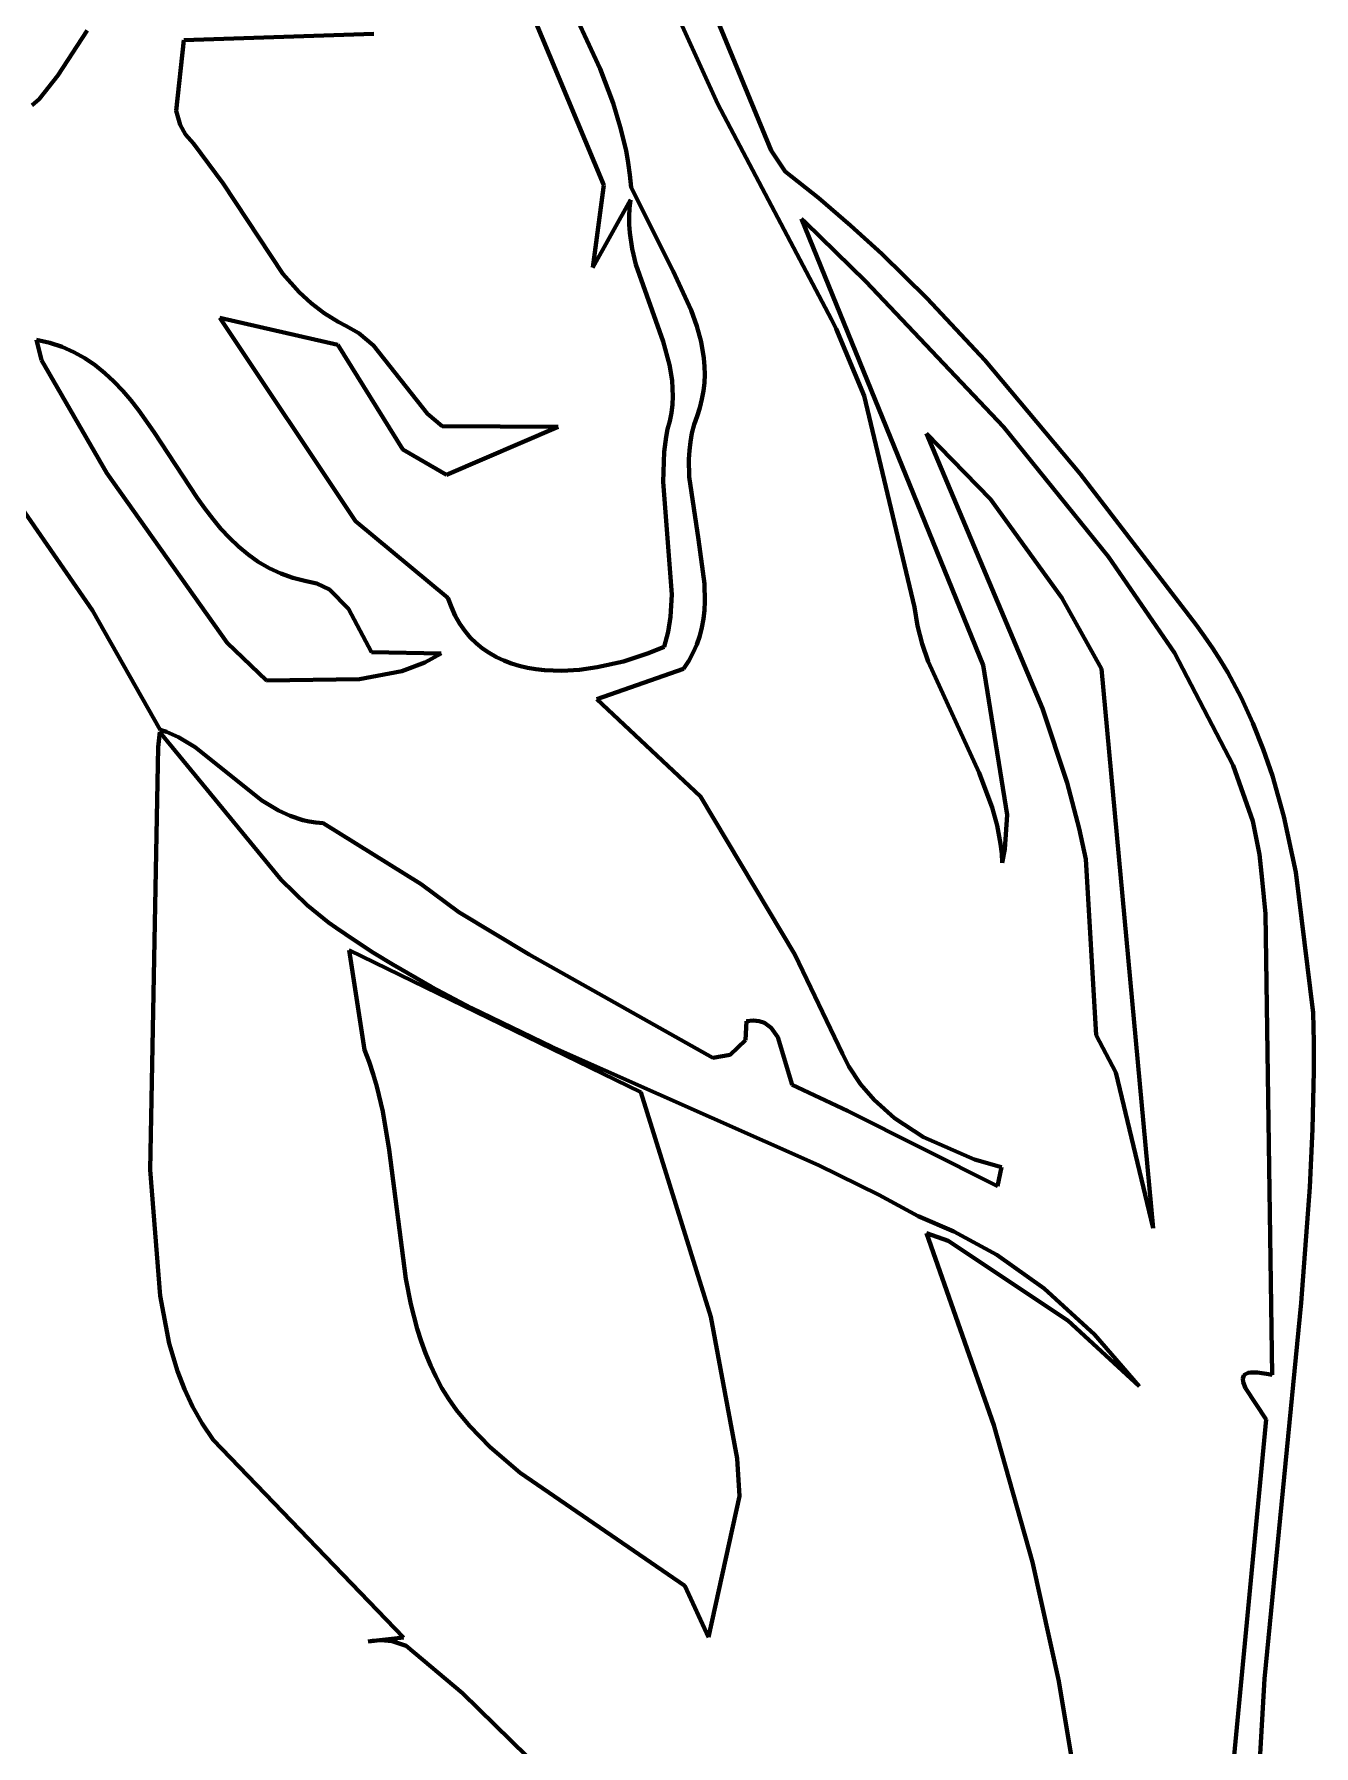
# Model space of a CAD drawing. Header units: millimetres. Extents: x 0 to 7.86, y 0 to 9.25.
# Drawn here: x 5.735 to 6.652, y 1.518 to 2.745 of the extents above; entities that cross this region are included whole.
import ezdxf

# ---------------------------------------------------------------- set-up
doc = ezdxf.new("R2010")
doc.units = ezdxf.units.MM
doc.layers.add('color#191919ff', color=7, linetype='CONTINUOUS', lineweight=100)
doc.layers.add('color#ffffffff', color=7, linetype='CONTINUOUS', lineweight=100)

msp = doc.modelspace()

# ---------------------------------------------------------------- linework, layer by layer
at = {"layer": 'color#191919ff'}
for p, q in [((6.2247, 2.6946), (6.1021, 2.9648)), ((6.143, 2.6365), (6.0634, 2.8275)), ((6.0917, 2.8247), (6.1405, 2.7199)), ((6.2201, 2.7655), (6.263, 2.6613)), ((5.7518, 2.715), (5.7728, 2.7474)), ((5.842, 2.7403), (5.8366, 2.6897)), ((5.9782, 2.7449), (5.842, 2.7403)), ((5.7384, 2.6982), (5.7518, 2.715)), ((6.1405, 2.7199), (6.1498, 2.6952)), ((5.7334, 2.6939), (5.7384, 2.6982)), ((5.8366, 2.6897), (5.8394, 2.6798)), ((6.1498, 2.6952), (6.1549, 2.6784)), ((6.3062, 2.5402), (6.2247, 2.6946)), ((5.8394, 2.6798), (5.8433, 2.6728)), ((6.1549, 2.6784), (6.159, 2.6613)), ((5.8433, 2.6728), (5.847, 2.6684)), ((5.847, 2.6684), (5.8491, 2.6663)), ((5.8491, 2.6663), (5.8702, 2.6377)), ((6.159, 2.6613), (6.1606, 2.6526)), ((6.1606, 2.6526), (6.1618, 2.6438)), ((6.263, 2.6613), (6.2731, 2.6463)), ((5.8702, 2.6377), (5.913, 2.573)), ((6.1618, 2.6438), (6.1627, 2.6349)), ((6.2731, 2.6463), (6.2968, 2.6273)), ((6.1353, 2.5775), (6.1428, 2.6349)), ((6.1622, 2.6259), (6.1353, 2.5775)), ((6.1428, 2.6349), (6.143, 2.6365)), ((6.1615, 2.6199), (6.1622, 2.6259)), ((6.1627, 2.6349), (6.1927, 2.5749)), ((6.2968, 2.6273), (6.3198, 2.6076)), ((6.1612, 2.614), (6.1615, 2.6199)), ((6.1612, 2.6082), (6.1612, 2.614)), ((6.1616, 2.6024), (6.1612, 2.6082)), ((6.1634, 2.5909), (6.1616, 2.6024)), ((6.2873, 2.6099), (6.2847, 2.6123)), ((6.2847, 2.6123), (6.4148, 2.2925)), ((6.3308, 2.5674), (6.2873, 2.6099)), ((6.3198, 2.6076), (6.3422, 2.5872)), ((6.1661, 2.5797), (6.1634, 2.5909)), ((6.1857, 2.5244), (6.1661, 2.5797)), ((6.3422, 2.5872), (6.3747, 2.5553)), ((5.913, 2.573), (5.9247, 2.5599)), ((6.1927, 2.5749), (6.2057, 2.5469)), ((6.4295, 2.4632), (6.3308, 2.5674)), ((5.9247, 2.5599), (5.9333, 2.552)), ((5.9333, 2.552), (5.9426, 2.5448)), ((6.3747, 2.5553), (6.4161, 2.5111)), ((5.9524, 2.522), (5.8678, 2.5415)), ((5.8678, 2.5415), (5.9652, 2.3956)), ((5.9426, 2.5448), (5.9476, 2.5416)), ((5.9476, 2.5416), (5.9528, 2.5385)), ((6.2057, 2.5469), (6.2097, 2.5355)), ((6.3095, 2.5335), (6.3062, 2.5402)), ((5.9528, 2.5385), (5.9582, 2.5357)), ((5.9582, 2.5357), (5.9675, 2.5305)), ((5.9675, 2.5305), (5.978, 2.5216)), ((6.2097, 2.5355), (6.2128, 2.5241)), ((6.3296, 2.4856), (6.3095, 2.5335)), ((5.7364, 2.5257), (5.74, 2.511)), ((5.746, 2.5236), (5.7364, 2.5257)), ((5.7549, 2.5206), (5.746, 2.5236)), ((5.7633, 2.5169), (5.7549, 2.5206)), ((5.7711, 2.5124), (5.7633, 2.5169)), ((5.9991, 2.447), (5.9524, 2.522)), ((5.978, 2.5216), (6.0166, 2.4725)), ((6.1902, 2.5077), (6.1857, 2.5244)), ((6.2128, 2.5241), (6.2147, 2.5125)), ((5.7766, 2.3317), (5.6523, 2.5114)), ((5.74, 2.511), (5.787, 2.4301)), ((5.7785, 2.5074), (5.7711, 2.5124)), ((5.7855, 2.5018), (5.7785, 2.5074)), ((6.192, 2.4964), (6.1902, 2.5077)), ((6.2147, 2.5125), (6.2152, 2.5066)), ((6.2152, 2.5066), (6.2154, 2.5008)), ((6.4161, 2.5111), (6.4845, 2.4297)), ((5.792, 2.4958), (5.7855, 2.5018)), ((5.7983, 2.4892), (5.792, 2.4958)), ((6.1924, 2.4907), (6.192, 2.4964)), ((6.1925, 2.485), (6.1924, 2.4907)), ((6.2151, 2.4949), (6.2145, 2.489)), ((6.2154, 2.5008), (6.2151, 2.4949)), ((5.8042, 2.4823), (5.7983, 2.4892)), ((5.8099, 2.4751), (5.8042, 2.4823)), ((6.1916, 2.4733), (6.1922, 2.4792)), ((6.1922, 2.4792), (6.1925, 2.485)), ((6.2134, 2.483), (6.2119, 2.477)), ((6.2145, 2.489), (6.2134, 2.483)), ((6.3656, 2.334), (6.3296, 2.4856)), ((5.8207, 2.4598), (5.8099, 2.4751)), ((6.0166, 2.4725), (6.0272, 2.4637)), ((6.1888, 2.4615), (6.1904, 2.4674)), ((6.1904, 2.4674), (6.1916, 2.4733)), ((6.2099, 2.471), (6.2078, 2.4649)), ((6.2119, 2.477), (6.2099, 2.471)), ((5.8517, 2.4123), (5.8207, 2.4598)), ((6.0272, 2.4637), (6.1103, 2.4632)), ((6.1103, 2.4632), (6.0303, 2.4289)), ((6.1862, 2.4454), (6.1877, 2.4561)), ((6.1877, 2.4561), (6.1888, 2.4615)), ((6.2062, 2.4588), (6.2051, 2.4526)), ((6.2078, 2.4649), (6.2062, 2.4588)), ((6.3744, 2.4585), (6.4201, 2.4115)), ((6.4575, 2.2615), (6.3744, 2.4585)), ((6.5047, 2.3702), (6.4295, 2.4632)), ((6.0303, 2.4289), (5.9991, 2.447)), ((6.1857, 2.4239), (6.1862, 2.4454)), ((6.2044, 2.4464), (6.2041, 2.4401)), ((6.2051, 2.4526), (6.2044, 2.4464)), ((5.787, 2.4301), (5.8731, 2.3084)), ((6.2041, 2.4401), (6.2043, 2.4275)), ((6.4845, 2.4297), (6.5675, 2.3213)), ((6.1919, 2.3431), (6.1857, 2.4239)), ((6.2043, 2.4275), (6.2109, 2.3826)), ((5.8571, 2.4047), (5.8517, 2.4123)), ((5.8628, 2.3974), (5.8571, 2.4047)), ((6.4201, 2.4115), (6.4713, 2.3408)), ((5.8686, 2.3903), (5.8628, 2.3974)), ((5.9652, 2.3956), (6.0313, 2.3407)), ((5.8748, 2.3837), (5.8686, 2.3903)), ((5.8813, 2.3775), (5.8748, 2.3837)), ((6.2109, 2.3826), (6.2152, 2.3507)), ((5.8882, 2.3718), (5.8813, 2.3775)), ((5.8954, 2.3666), (5.8882, 2.3718)), ((6.552, 2.3012), (6.5047, 2.3702)), ((5.9032, 2.362), (5.8954, 2.3666)), ((5.9115, 2.3581), (5.9032, 2.362)), ((5.9203, 2.355), (5.9115, 2.3581)), ((5.9297, 2.3526), (5.9203, 2.355)), ((5.9375, 2.3509), (5.9297, 2.3526)), ((5.9464, 2.3466), (5.9375, 2.3509)), ((5.96, 2.3329), (5.9464, 2.3466)), ((6.1908, 2.327), (6.1919, 2.3431)), ((6.2152, 2.3507), (6.2155, 2.3381)), ((5.8251, 2.2461), (5.7766, 2.3317)), ((5.9767, 2.3018), (5.96, 2.3329)), ((6.0313, 2.3407), (6.0338, 2.334)), ((6.0338, 2.334), (6.0366, 2.3279)), ((6.2151, 2.3319), (6.2144, 2.3257)), ((6.2155, 2.3381), (6.2151, 2.3319)), ((6.3679, 2.3207), (6.3656, 2.334)), ((6.4713, 2.3408), (6.4998, 2.2899)), ((6.0366, 2.3279), (6.0399, 2.3222)), ((6.0399, 2.3222), (6.0435, 2.3171)), ((6.1891, 2.3163), (6.1908, 2.327)), ((6.2133, 2.3195), (6.2118, 2.3134)), ((6.2144, 2.3257), (6.2133, 2.3195)), ((6.3713, 2.3077), (6.3679, 2.3207)), ((6.5675, 2.3213), (6.5736, 2.313)), ((5.8731, 2.3084), (5.9013, 2.2815)), ((6.0435, 2.3171), (6.0474, 2.3124)), ((6.0474, 2.3124), (6.0517, 2.3082)), ((6.0517, 2.3082), (6.0562, 2.3045)), ((6.1862, 2.3056), (6.1891, 2.3163)), ((6.2097, 2.3074), (6.2071, 2.3015)), ((6.2118, 2.3134), (6.2097, 2.3074)), ((6.3755, 2.295), (6.3713, 2.3077)), ((6.5736, 2.313), (6.5794, 2.3045)), ((6.0266, 2.3009), (5.9767, 2.3018)), ((5.9983, 2.2881), (6.0148, 2.2944)), ((6.0148, 2.2944), (6.0266, 2.3009)), ((6.0562, 2.3045), (6.061, 2.3012)), ((6.061, 2.3012), (6.0661, 2.2983)), ((6.0661, 2.2983), (6.0714, 2.2958)), ((6.0714, 2.2958), (6.0769, 2.2937)), ((6.1383, 2.291), (6.1571, 2.2952)), ((6.1571, 2.2952), (6.175, 2.301)), ((6.175, 2.301), (6.1862, 2.3056)), ((6.204, 2.2956), (6.2002, 2.2898)), ((6.2071, 2.3015), (6.204, 2.2956)), ((6.4121, 2.2154), (6.3755, 2.295)), ((6.5941, 2.2205), (6.552, 2.3012)), ((6.5794, 2.3045), (6.585, 2.2959)), ((6.585, 2.2959), (6.5902, 2.2872)), ((5.9013, 2.2815), (5.968, 2.2825)), ((5.968, 2.2825), (5.9983, 2.2881)), ((6.0769, 2.2937), (6.0825, 2.292)), ((6.0825, 2.292), (6.0884, 2.2906)), ((6.0884, 2.2906), (6.0944, 2.2896)), ((6.0944, 2.2896), (6.1005, 2.2889)), ((6.1005, 2.2889), (6.1129, 2.2885)), ((6.1129, 2.2885), (6.1256, 2.2892)), ((6.1256, 2.2892), (6.1383, 2.291)), ((6.2002, 2.2898), (6.138, 2.268)), ((6.4148, 2.2925), (6.4321, 2.1852)), ((6.4998, 2.2899), (6.5368, 1.8889)), ((6.5902, 2.2872), (6.5997, 2.2694)), ((6.5997, 2.2694), (6.6082, 2.251)), ((6.138, 2.268), (6.2124, 2.1983)), ((6.4752, 2.2081), (6.4575, 2.2615)), ((5.8296, 2.2446), (5.8251, 2.2461)), ((6.6082, 2.251), (6.6156, 2.2323)), ((5.818, 1.9307), (5.8238, 2.2337)), ((5.8238, 2.2337), (5.825, 2.2445)), ((5.825, 2.2445), (5.9118, 2.1386)), ((5.8382, 2.2409), (5.8296, 2.2446)), ((5.8503, 2.2338), (5.8382, 2.2409)), ((5.8981, 2.1955), (5.8503, 2.2338)), ((6.6081, 2.1806), (6.5941, 2.2205)), ((6.6156, 2.2323), (6.6222, 2.2131)), ((6.4214, 2.1904), (6.4121, 2.2154)), ((6.4838, 2.1755), (6.4752, 2.2081)), ((6.6222, 2.2131), (6.6304, 2.1839)), ((6.2124, 2.1983), (6.2799, 2.085)), ((5.9099, 2.1883), (5.8981, 2.1955)), ((5.9183, 2.1844), (5.9099, 2.1883)), ((5.9273, 2.1814), (5.9183, 2.1844)), ((6.4249, 2.1776), (6.4214, 2.1904)), ((6.4321, 2.1852), (6.4304, 2.1606)), ((6.6304, 2.1839), (6.6389, 2.1441)), ((5.9319, 2.1804), (5.9273, 2.1814)), ((5.9368, 2.1796), (5.9319, 2.1804)), ((5.9419, 2.1792), (5.9368, 2.1796)), ((6.0121, 2.1356), (5.9419, 2.1792)), ((6.4274, 2.1644), (6.4249, 2.1776)), ((6.4885, 2.1534), (6.4838, 2.1755)), ((6.613, 2.1569), (6.6081, 2.1806)), ((6.4282, 2.1576), (6.4274, 2.1644)), ((6.4304, 2.1606), (6.4286, 2.1508)), ((6.4286, 2.1508), (6.4282, 2.1576)), ((6.496, 2.0273), (6.4885, 2.1534)), ((6.6149, 2.1386), (6.613, 2.1569)), ((5.9118, 2.1386), (5.9305, 2.1204)), ((6.0392, 2.1155), (6.0121, 2.1356)), ((6.6172, 2.1142), (6.6149, 2.1386)), ((6.6389, 2.1441), (6.6514, 2.0432)), ((5.9305, 2.1204), (5.9458, 2.1081)), ((6.0896, 2.0851), (6.0392, 2.1155)), ((6.6219, 1.7838), (6.6172, 2.1142)), ((5.9458, 2.1081), (5.9512, 2.1042)), ((5.9512, 2.1042), (5.9646, 2.0952)), ((5.9606, 2.0882), (5.9716, 2.0168)), ((6.1696, 1.9865), (5.9606, 2.0882)), ((5.9646, 2.0952), (5.9781, 2.0864)), ((5.9781, 2.0864), (5.9918, 2.078)), ((5.9918, 2.078), (6.0196, 2.062)), ((6.2213, 2.011), (6.0896, 2.0851)), ((6.2799, 2.085), (6.314, 2.0139)), ((6.0196, 2.062), (6.048, 2.0469)), ((6.048, 2.0469), (6.1058, 2.0189)), ((6.2454, 2.0373), (6.2445, 2.0238)), ((6.2502, 2.0379), (6.2454, 2.0373)), ((6.2544, 2.0374), (6.2502, 2.0379)), ((6.2581, 2.0361), (6.2544, 2.0374)), ((6.6514, 2.0432), (6.6518, 2.0223)), ((6.2629, 2.0326), (6.2581, 2.0361)), ((6.2678, 2.0259), (6.2629, 2.0326)), ((6.2781, 1.9917), (6.2678, 2.0259)), ((6.5099, 2.0006), (6.496, 2.0273)), ((5.9716, 2.0168), (5.9748, 2.0082)), ((6.1058, 2.0189), (6.297, 1.9342)), ((6.2335, 2.0132), (6.2213, 2.011)), ((6.2445, 2.0238), (6.2335, 2.0132)), ((6.314, 2.0139), (6.3187, 2.0048)), ((6.6518, 2.0223), (6.6518, 2.0015)), ((5.9748, 2.0082), (5.9778, 1.9994)), ((6.3187, 2.0048), (6.327, 1.9923)), ((6.5368, 1.8889), (6.5099, 2.0006)), ((6.6518, 2.0015), (6.651, 1.9599)), ((5.9778, 1.9994), (5.9803, 1.9906)), ((5.9803, 1.9906), (5.9846, 1.9726)), ((6.3176, 1.9731), (6.2781, 1.9917)), ((6.327, 1.9923), (6.3367, 1.981)), ((6.2197, 1.8254), (6.1696, 1.9865)), ((6.3367, 1.981), (6.3514, 1.9679)), ((5.9846, 1.9726), (5.9893, 1.9451)), ((6.4253, 1.9192), (6.3176, 1.9731)), ((6.3514, 1.9679), (6.3721, 1.9543)), ((6.3721, 1.9543), (6.4088, 1.9383)), ((6.651, 1.9599), (6.6491, 1.9183)), ((5.9893, 1.9451), (6.0011, 1.8526)), ((6.4088, 1.9383), (6.428, 1.9327)), ((5.8252, 1.8405), (5.818, 1.9307)), ((6.297, 1.9342), (6.3401, 1.9128)), ((6.428, 1.9327), (6.4253, 1.9192)), ((6.6491, 1.9183), (6.6429, 1.8354)), ((6.3401, 1.9128), (6.3683, 1.8975)), ((6.3683, 1.8975), (6.394, 1.8866)), ((6.3899, 1.8799), (6.3742, 1.8854)), ((6.3742, 1.8854), (6.4226, 1.7478)), ((6.4755, 1.8228), (6.3899, 1.8799)), ((6.394, 1.8866), (6.4246, 1.8698)), ((6.4246, 1.8698), (6.4587, 1.8457)), ((6.0011, 1.8526), (6.0047, 1.8345)), ((5.8317, 1.8064), (5.8252, 1.8405)), ((6.4587, 1.8457), (6.4948, 1.8128)), ((6.0047, 1.8345), (6.0093, 1.8168)), ((6.6429, 1.8354), (6.6166, 1.566)), ((6.0093, 1.8168), (6.0121, 1.808)), ((6.2387, 1.7239), (6.2197, 1.8254)), ((6.5268, 1.7758), (6.4755, 1.8228)), ((5.8376, 1.7865), (5.8317, 1.8064)), ((6.0121, 1.808), (6.0152, 1.7994)), ((6.4948, 1.8128), (6.5268, 1.7758)), ((6.0152, 1.7994), (6.0188, 1.7909)), ((6.0188, 1.7909), (6.0227, 1.7826)), ((5.8425, 1.7737), (5.8376, 1.7865)), ((6.0227, 1.7826), (6.0271, 1.7744)), ((6.6009, 1.7812), (6.6016, 1.7833)), ((6.6012, 1.7787), (6.6009, 1.7812)), ((6.603, 1.7742), (6.6012, 1.7787)), ((6.6016, 1.7833), (6.6024, 1.7841)), ((6.6024, 1.7841), (6.6035, 1.7847)), ((6.6035, 1.7847), (6.6049, 1.7852)), ((6.6049, 1.7852), (6.6067, 1.7855)), ((6.6067, 1.7855), (6.6089, 1.7856)), ((6.6089, 1.7856), (6.6115, 1.7855)), ((6.6115, 1.7855), (6.6145, 1.7851)), ((6.6145, 1.7851), (6.6179, 1.7846)), ((6.6179, 1.7846), (6.6219, 1.7838)), ((5.8484, 1.7611), (5.8425, 1.7737)), ((6.0271, 1.7744), (6.032, 1.7664)), ((6.6176, 1.7518), (6.603, 1.7742)), ((5.8553, 1.749), (5.8484, 1.7611)), ((6.032, 1.7664), (6.0375, 1.7585)), ((6.0375, 1.7585), (6.0467, 1.7474)), ((5.8632, 1.7373), (5.8553, 1.749)), ((6.0467, 1.7474), (6.0616, 1.7321)), ((6.4226, 1.7478), (6.4503, 1.6496)), ((6.5942, 1.506), (6.6176, 1.7518)), ((5.9994, 1.5957), (5.8632, 1.7373)), ((6.0616, 1.7321), (6.0832, 1.7136)), ((6.2404, 1.6968), (6.2387, 1.7239)), ((6.0832, 1.7136), (6.2012, 1.6326)), ((6.2181, 1.5958), (6.2404, 1.6968)), ((6.4503, 1.6496), (6.4691, 1.5643)), ((6.2012, 1.6326), (6.2181, 1.5958)), ((5.9743, 1.5927), (5.9994, 1.5957)), ((5.9773, 1.5933), (5.9743, 1.5927)), ((5.9831, 1.5938), (5.9773, 1.5933)), ((5.9914, 1.593), (5.9831, 1.5938)), ((6.0015, 1.5896), (5.9914, 1.593)), ((6.0418, 1.5557), (6.0015, 1.5896)), ((6.4691, 1.5643), (6.481, 1.4923)), ((6.6166, 1.566), (6.6129, 1.5036)), ((6.1216, 1.4777), (6.0418, 1.5557))]:
    msp.add_line(p, q, dxfattribs=at)
at = {"layer": 'color#ffffffff'}
for p, q in [((6.1021, 2.9648), (6.2247, 2.6946)), ((6.0634, 2.8275), (6.143, 2.6365)), ((6.1405, 2.7199), (6.0917, 2.8247)), ((6.263, 2.6613), (6.2201, 2.7655)), ((5.7728, 2.7474), (5.7518, 2.715)), ((5.8366, 2.6897), (5.842, 2.7403)), ((5.842, 2.7403), (5.9782, 2.7449)), ((5.7518, 2.715), (5.7384, 2.6982)), ((6.1498, 2.6952), (6.1405, 2.7199)), ((5.7384, 2.6982), (5.7334, 2.6939)), ((5.8394, 2.6798), (5.8366, 2.6897)), ((6.1549, 2.6784), (6.1498, 2.6952)), ((6.2247, 2.6946), (6.3062, 2.5402)), ((5.8433, 2.6728), (5.8394, 2.6798)), ((6.159, 2.6613), (6.1549, 2.6784)), ((5.847, 2.6684), (5.8433, 2.6728)), ((5.8491, 2.6663), (5.847, 2.6684)), ((5.8702, 2.6377), (5.8491, 2.6663)), ((6.1606, 2.6526), (6.159, 2.6613)), ((6.1618, 2.6438), (6.1606, 2.6526)), ((6.2731, 2.6463), (6.263, 2.6613)), ((5.913, 2.573), (5.8702, 2.6377)), ((6.1627, 2.6349), (6.1618, 2.6438)), ((6.2968, 2.6273), (6.2731, 2.6463)), ((6.1428, 2.6349), (6.1353, 2.5775)), ((6.1353, 2.5775), (6.1622, 2.6259)), ((6.143, 2.6365), (6.1428, 2.6349)), ((6.1622, 2.6259), (6.1615, 2.6199)), ((6.1927, 2.5749), (6.1627, 2.6349)), ((6.3198, 2.6076), (6.2968, 2.6273)), ((6.1615, 2.6199), (6.1612, 2.614)), ((6.1612, 2.614), (6.1612, 2.6082)), ((6.1612, 2.6082), (6.1616, 2.6024)), ((6.1616, 2.6024), (6.1634, 2.5909)), ((6.4148, 2.2925), (6.2847, 2.6123)), ((6.2847, 2.6123), (6.2873, 2.6099)), ((6.2873, 2.6099), (6.3308, 2.5674)), ((6.3422, 2.5872), (6.3198, 2.6076)), ((6.1634, 2.5909), (6.1661, 2.5797)), ((6.1661, 2.5797), (6.1857, 2.5244)), ((6.3747, 2.5553), (6.3422, 2.5872)), ((5.9247, 2.5599), (5.913, 2.573)), ((6.2057, 2.5469), (6.1927, 2.5749)), ((6.3308, 2.5674), (6.4295, 2.4632)), ((5.9333, 2.552), (5.9247, 2.5599)), ((5.9426, 2.5448), (5.9333, 2.552)), ((6.4161, 2.5111), (6.3747, 2.5553)), ((5.9652, 2.3956), (5.8678, 2.5415)), ((5.8678, 2.5415), (5.9524, 2.522)), ((5.9476, 2.5416), (5.9426, 2.5448)), ((5.9528, 2.5385), (5.9476, 2.5416)), ((6.2097, 2.5355), (6.2057, 2.5469)), ((6.3062, 2.5402), (6.3095, 2.5335)), ((5.9582, 2.5357), (5.9528, 2.5385)), ((5.9675, 2.5305), (5.9582, 2.5357)), ((5.978, 2.5216), (5.9675, 2.5305)), ((6.2128, 2.5241), (6.2097, 2.5355)), ((6.3095, 2.5335), (6.3296, 2.4856)), ((5.7364, 2.5257), (5.746, 2.5236)), ((5.74, 2.511), (5.7364, 2.5257)), ((5.746, 2.5236), (5.7549, 2.5206)), ((5.7549, 2.5206), (5.7633, 2.5169)), ((5.7633, 2.5169), (5.7711, 2.5124)), ((5.9524, 2.522), (5.9991, 2.447)), ((6.0166, 2.4725), (5.978, 2.5216)), ((6.1857, 2.5244), (6.1902, 2.5077)), ((6.2147, 2.5125), (6.2128, 2.5241)), ((5.6523, 2.5114), (5.7766, 2.3317)), ((5.787, 2.4301), (5.74, 2.511)), ((5.7711, 2.5124), (5.7785, 2.5074)), ((5.7785, 2.5074), (5.7855, 2.5018)), ((6.1902, 2.5077), (6.192, 2.4964)), ((6.2152, 2.5066), (6.2147, 2.5125)), ((6.2154, 2.5008), (6.2152, 2.5066)), ((6.4845, 2.4297), (6.4161, 2.5111)), ((5.7855, 2.5018), (5.792, 2.4958)), ((5.792, 2.4958), (5.7983, 2.4892)), ((6.192, 2.4964), (6.1924, 2.4907)), ((6.1924, 2.4907), (6.1925, 2.485)), ((6.2145, 2.489), (6.2151, 2.4949)), ((6.2151, 2.4949), (6.2154, 2.5008)), ((5.7983, 2.4892), (5.8042, 2.4823)), ((5.8042, 2.4823), (5.8099, 2.4751)), ((6.1922, 2.4792), (6.1916, 2.4733)), ((6.1925, 2.485), (6.1922, 2.4792)), ((6.2119, 2.477), (6.2134, 2.483)), ((6.2134, 2.483), (6.2145, 2.489)), ((6.3296, 2.4856), (6.3656, 2.334)), ((5.8099, 2.4751), (5.8207, 2.4598)), ((6.0272, 2.4637), (6.0166, 2.4725)), ((6.1904, 2.4674), (6.1888, 2.4615)), ((6.1916, 2.4733), (6.1904, 2.4674)), ((6.2078, 2.4649), (6.2099, 2.471)), ((6.2099, 2.471), (6.2119, 2.477)), ((5.8207, 2.4598), (5.8517, 2.4123)), ((6.1103, 2.4632), (6.0272, 2.4637)), ((6.0303, 2.4289), (6.1103, 2.4632)), ((6.1877, 2.4561), (6.1862, 2.4454)), ((6.1888, 2.4615), (6.1877, 2.4561)), ((6.2051, 2.4526), (6.2062, 2.4588)), ((6.2062, 2.4588), (6.2078, 2.4649)), ((6.3744, 2.4585), (6.4575, 2.2615)), ((6.4201, 2.4115), (6.3744, 2.4585)), ((6.4295, 2.4632), (6.5047, 2.3702)), ((5.9991, 2.447), (6.0303, 2.4289)), ((6.1862, 2.4454), (6.1857, 2.4239)), ((6.2041, 2.4401), (6.2044, 2.4464)), ((6.2044, 2.4464), (6.2051, 2.4526)), ((5.8731, 2.3084), (5.787, 2.4301)), ((6.2043, 2.4275), (6.2041, 2.4401)), ((6.5675, 2.3213), (6.4845, 2.4297)), ((6.1857, 2.4239), (6.1919, 2.3431)), ((6.2109, 2.3826), (6.2043, 2.4275)), ((5.8517, 2.4123), (5.8571, 2.4047)), ((5.8571, 2.4047), (5.8628, 2.3974)), ((6.4713, 2.3408), (6.4201, 2.4115)), ((5.8628, 2.3974), (5.8686, 2.3903)), ((6.0313, 2.3407), (5.9652, 2.3956)), ((5.8686, 2.3903), (5.8748, 2.3837)), ((5.8748, 2.3837), (5.8813, 2.3775)), ((6.2152, 2.3507), (6.2109, 2.3826)), ((5.8813, 2.3775), (5.8882, 2.3718)), ((5.8882, 2.3718), (5.8954, 2.3666)), ((6.5047, 2.3702), (6.552, 2.3012)), ((5.8954, 2.3666), (5.9032, 2.362)), ((5.9032, 2.362), (5.9115, 2.3581)), ((5.9115, 2.3581), (5.9203, 2.355)), ((5.9203, 2.355), (5.9297, 2.3526)), ((5.9297, 2.3526), (5.9375, 2.3509)), ((5.9375, 2.3509), (5.9464, 2.3466)), ((5.9464, 2.3466), (5.96, 2.3329)), ((6.1919, 2.3431), (6.1908, 2.327)), ((6.2155, 2.3381), (6.2152, 2.3507)), ((5.7766, 2.3317), (5.8251, 2.2461)), ((5.96, 2.3329), (5.9767, 2.3018)), ((6.0338, 2.334), (6.0313, 2.3407)), ((6.0366, 2.3279), (6.0338, 2.334)), ((6.2144, 2.3257), (6.2151, 2.3319)), ((6.2151, 2.3319), (6.2155, 2.3381)), ((6.3656, 2.334), (6.3679, 2.3207)), ((6.4998, 2.2899), (6.4713, 2.3408)), ((6.0399, 2.3222), (6.0366, 2.3279)), ((6.0435, 2.3171), (6.0399, 2.3222)), ((6.1908, 2.327), (6.1891, 2.3163)), ((6.2118, 2.3134), (6.2133, 2.3195)), ((6.2133, 2.3195), (6.2144, 2.3257)), ((6.3679, 2.3207), (6.3713, 2.3077)), ((6.5736, 2.313), (6.5675, 2.3213)), ((5.9013, 2.2815), (5.8731, 2.3084)), ((6.0474, 2.3124), (6.0435, 2.3171)), ((6.0517, 2.3082), (6.0474, 2.3124)), ((6.0562, 2.3045), (6.0517, 2.3082)), ((6.1891, 2.3163), (6.1862, 2.3056)), ((6.2071, 2.3015), (6.2097, 2.3074)), ((6.2097, 2.3074), (6.2118, 2.3134)), ((6.3713, 2.3077), (6.3755, 2.295)), ((6.5794, 2.3045), (6.5736, 2.313)), ((5.9767, 2.3018), (6.0266, 2.3009)), ((6.0148, 2.2944), (5.9983, 2.2881)), ((6.0266, 2.3009), (6.0148, 2.2944)), ((6.061, 2.3012), (6.0562, 2.3045)), ((6.0661, 2.2983), (6.061, 2.3012)), ((6.0714, 2.2958), (6.0661, 2.2983)), ((6.0769, 2.2937), (6.0714, 2.2958)), ((6.1571, 2.2952), (6.1383, 2.291)), ((6.175, 2.301), (6.1571, 2.2952)), ((6.1862, 2.3056), (6.175, 2.301)), ((6.2002, 2.2898), (6.204, 2.2956)), ((6.204, 2.2956), (6.2071, 2.3015)), ((6.3755, 2.295), (6.4121, 2.2154)), ((6.552, 2.3012), (6.5941, 2.2205)), ((6.585, 2.2959), (6.5794, 2.3045)), ((6.5902, 2.2872), (6.585, 2.2959)), ((5.968, 2.2825), (5.9013, 2.2815)), ((5.9983, 2.2881), (5.968, 2.2825)), ((6.0825, 2.292), (6.0769, 2.2937)), ((6.0884, 2.2906), (6.0825, 2.292)), ((6.0944, 2.2896), (6.0884, 2.2906)), ((6.1005, 2.2889), (6.0944, 2.2896)), ((6.1129, 2.2885), (6.1005, 2.2889)), ((6.1256, 2.2892), (6.1129, 2.2885)), ((6.1383, 2.291), (6.1256, 2.2892)), ((6.138, 2.268), (6.2002, 2.2898)), ((6.4321, 2.1852), (6.4148, 2.2925)), ((6.5368, 1.8889), (6.4998, 2.2899)), ((6.5997, 2.2694), (6.5902, 2.2872)), ((6.6082, 2.251), (6.5997, 2.2694)), ((6.2124, 2.1983), (6.138, 2.268)), ((6.4575, 2.2615), (6.4752, 2.2081)), ((5.8251, 2.2461), (5.8296, 2.2446)), ((6.6156, 2.2323), (6.6082, 2.251)), ((5.8238, 2.2337), (5.818, 1.9307)), ((5.825, 2.2445), (5.8238, 2.2337)), ((5.9118, 2.1386), (5.825, 2.2445)), ((5.8296, 2.2446), (5.8382, 2.2409)), ((5.8382, 2.2409), (5.8503, 2.2338)), ((5.8503, 2.2338), (5.8981, 2.1955)), ((6.5941, 2.2205), (6.6081, 2.1806)), ((6.6222, 2.2131), (6.6156, 2.2323)), ((6.4121, 2.2154), (6.4214, 2.1904)), ((6.4752, 2.2081), (6.4838, 2.1755)), ((6.6304, 2.1839), (6.6222, 2.2131)), ((6.2799, 2.085), (6.2124, 2.1983)), ((5.8981, 2.1955), (5.9099, 2.1883)), ((5.9099, 2.1883), (5.9183, 2.1844)), ((5.9183, 2.1844), (5.9273, 2.1814)), ((6.4214, 2.1904), (6.4249, 2.1776)), ((6.4304, 2.1606), (6.4321, 2.1852)), ((6.6389, 2.1441), (6.6304, 2.1839)), ((5.9273, 2.1814), (5.9319, 2.1804)), ((5.9319, 2.1804), (5.9368, 2.1796)), ((5.9368, 2.1796), (5.9419, 2.1792)), ((5.9419, 2.1792), (6.0121, 2.1356)), ((6.4249, 2.1776), (6.4274, 2.1644)), ((6.4838, 2.1755), (6.4885, 2.1534)), ((6.6081, 2.1806), (6.613, 2.1569)), ((6.4274, 2.1644), (6.4282, 2.1576)), ((6.4286, 2.1508), (6.4304, 2.1606)), ((6.4282, 2.1576), (6.4286, 2.1508)), ((6.4885, 2.1534), (6.496, 2.0273)), ((6.613, 2.1569), (6.6149, 2.1386)), ((5.9305, 2.1204), (5.9118, 2.1386)), ((6.0121, 2.1356), (6.0392, 2.1155)), ((6.6149, 2.1386), (6.6172, 2.1142)), ((6.6514, 2.0432), (6.6389, 2.1441)), ((5.9458, 2.1081), (5.9305, 2.1204)), ((6.0392, 2.1155), (6.0896, 2.0851)), ((6.6172, 2.1142), (6.6219, 1.7838)), ((5.9512, 2.1042), (5.9458, 2.1081)), ((5.9646, 2.0952), (5.9512, 2.1042)), ((5.9606, 2.0882), (6.1696, 1.9865)), ((5.9716, 2.0168), (5.9606, 2.0882)), ((5.9781, 2.0864), (5.9646, 2.0952)), ((5.9918, 2.078), (5.9781, 2.0864)), ((6.0196, 2.062), (5.9918, 2.078)), ((6.0896, 2.0851), (6.2213, 2.011)), ((6.314, 2.0139), (6.2799, 2.085)), ((6.048, 2.0469), (6.0196, 2.062)), ((6.1058, 2.0189), (6.048, 2.0469)), ((6.2445, 2.0238), (6.2454, 2.0373)), ((6.2454, 2.0373), (6.2502, 2.0379)), ((6.2502, 2.0379), (6.2544, 2.0374)), ((6.2544, 2.0374), (6.2581, 2.0361)), ((6.6518, 2.0223), (6.6514, 2.0432)), ((6.2581, 2.0361), (6.2629, 2.0326)), ((6.2629, 2.0326), (6.2678, 2.0259)), ((6.2678, 2.0259), (6.2781, 1.9917)), ((6.496, 2.0273), (6.5099, 2.0006)), ((5.9748, 2.0082), (5.9716, 2.0168)), ((6.297, 1.9342), (6.1058, 2.0189)), ((6.2213, 2.011), (6.2335, 2.0132)), ((6.2335, 2.0132), (6.2445, 2.0238)), ((6.3187, 2.0048), (6.314, 2.0139)), ((6.6518, 2.0015), (6.6518, 2.0223)), ((5.9778, 1.9994), (5.9748, 2.0082)), ((6.327, 1.9923), (6.3187, 2.0048)), ((6.5099, 2.0006), (6.5368, 1.8889)), ((6.651, 1.9599), (6.6518, 2.0015)), ((5.9803, 1.9906), (5.9778, 1.9994)), ((5.9846, 1.9726), (5.9803, 1.9906)), ((6.2781, 1.9917), (6.3176, 1.9731)), ((6.3367, 1.981), (6.327, 1.9923)), ((6.1696, 1.9865), (6.2197, 1.8254)), ((6.3514, 1.9679), (6.3367, 1.981)), ((5.9893, 1.9451), (5.9846, 1.9726)), ((6.3176, 1.9731), (6.4253, 1.9192)), ((6.3721, 1.9543), (6.3514, 1.9679)), ((6.4088, 1.9383), (6.3721, 1.9543)), ((6.6491, 1.9183), (6.651, 1.9599)), ((6.0011, 1.8526), (5.9893, 1.9451)), ((6.428, 1.9327), (6.4088, 1.9383)), ((5.818, 1.9307), (5.8252, 1.8405)), ((6.3401, 1.9128), (6.297, 1.9342)), ((6.4253, 1.9192), (6.428, 1.9327)), ((6.6429, 1.8354), (6.6491, 1.9183)), ((6.3683, 1.8975), (6.3401, 1.9128)), ((6.394, 1.8866), (6.3683, 1.8975)), ((6.4226, 1.7478), (6.3742, 1.8854)), ((6.3742, 1.8854), (6.3899, 1.8799)), ((6.3899, 1.8799), (6.4755, 1.8228)), ((6.4246, 1.8698), (6.394, 1.8866)), ((6.4587, 1.8457), (6.4246, 1.8698)), ((6.0047, 1.8345), (6.0011, 1.8526)), ((5.8252, 1.8405), (5.8317, 1.8064)), ((6.4948, 1.8128), (6.4587, 1.8457)), ((6.0093, 1.8168), (6.0047, 1.8345)), ((6.6166, 1.566), (6.6429, 1.8354)), ((6.0121, 1.808), (6.0093, 1.8168)), ((6.2197, 1.8254), (6.2387, 1.7239)), ((6.4755, 1.8228), (6.5268, 1.7758)), ((5.8317, 1.8064), (5.8376, 1.7865)), ((6.0152, 1.7994), (6.0121, 1.808)), ((6.5268, 1.7758), (6.4948, 1.8128)), ((6.0188, 1.7909), (6.0152, 1.7994)), ((6.0227, 1.7826), (6.0188, 1.7909)), ((5.8376, 1.7865), (5.8425, 1.7737)), ((6.0271, 1.7744), (6.0227, 1.7826)), ((6.6016, 1.7833), (6.6009, 1.7812)), ((6.6009, 1.7812), (6.6012, 1.7787)), ((6.6012, 1.7787), (6.603, 1.7742)), ((6.6024, 1.7841), (6.6016, 1.7833)), ((6.6035, 1.7847), (6.6024, 1.7841)), ((6.6049, 1.7852), (6.6035, 1.7847)), ((6.6067, 1.7855), (6.6049, 1.7852)), ((6.6089, 1.7856), (6.6067, 1.7855)), ((6.6115, 1.7855), (6.6089, 1.7856)), ((6.6145, 1.7851), (6.6115, 1.7855)), ((6.6179, 1.7846), (6.6145, 1.7851)), ((6.6219, 1.7838), (6.6179, 1.7846)), ((5.8425, 1.7737), (5.8484, 1.7611)), ((6.032, 1.7664), (6.0271, 1.7744)), ((6.603, 1.7742), (6.6176, 1.7518)), ((5.8484, 1.7611), (5.8553, 1.749)), ((6.0375, 1.7585), (6.032, 1.7664)), ((6.0467, 1.7474), (6.0375, 1.7585)), ((5.8553, 1.749), (5.8632, 1.7373)), ((6.0616, 1.7321), (6.0467, 1.7474)), ((6.4503, 1.6496), (6.4226, 1.7478)), ((6.6176, 1.7518), (6.5942, 1.506)), ((5.8632, 1.7373), (5.9994, 1.5957)), ((6.0832, 1.7136), (6.0616, 1.7321)), ((6.2387, 1.7239), (6.2404, 1.6968)), ((6.2012, 1.6326), (6.0832, 1.7136)), ((6.2404, 1.6968), (6.2181, 1.5958)), ((6.4691, 1.5643), (6.4503, 1.6496)), ((6.2181, 1.5958), (6.2012, 1.6326)), ((5.9994, 1.5957), (5.9743, 1.5927)), ((5.9743, 1.5927), (5.9773, 1.5933)), ((5.9773, 1.5933), (5.9831, 1.5938)), ((5.9831, 1.5938), (5.9914, 1.593)), ((5.9914, 1.593), (6.0015, 1.5896)), ((6.0015, 1.5896), (6.0418, 1.5557)), ((6.481, 1.4923), (6.4691, 1.5643)), ((6.6129, 1.5036), (6.6166, 1.566)), ((6.0418, 1.5557), (6.1216, 1.4777))]:
    msp.add_line(p, q, dxfattribs=at)

doc.saveas('drawing.dxf')
